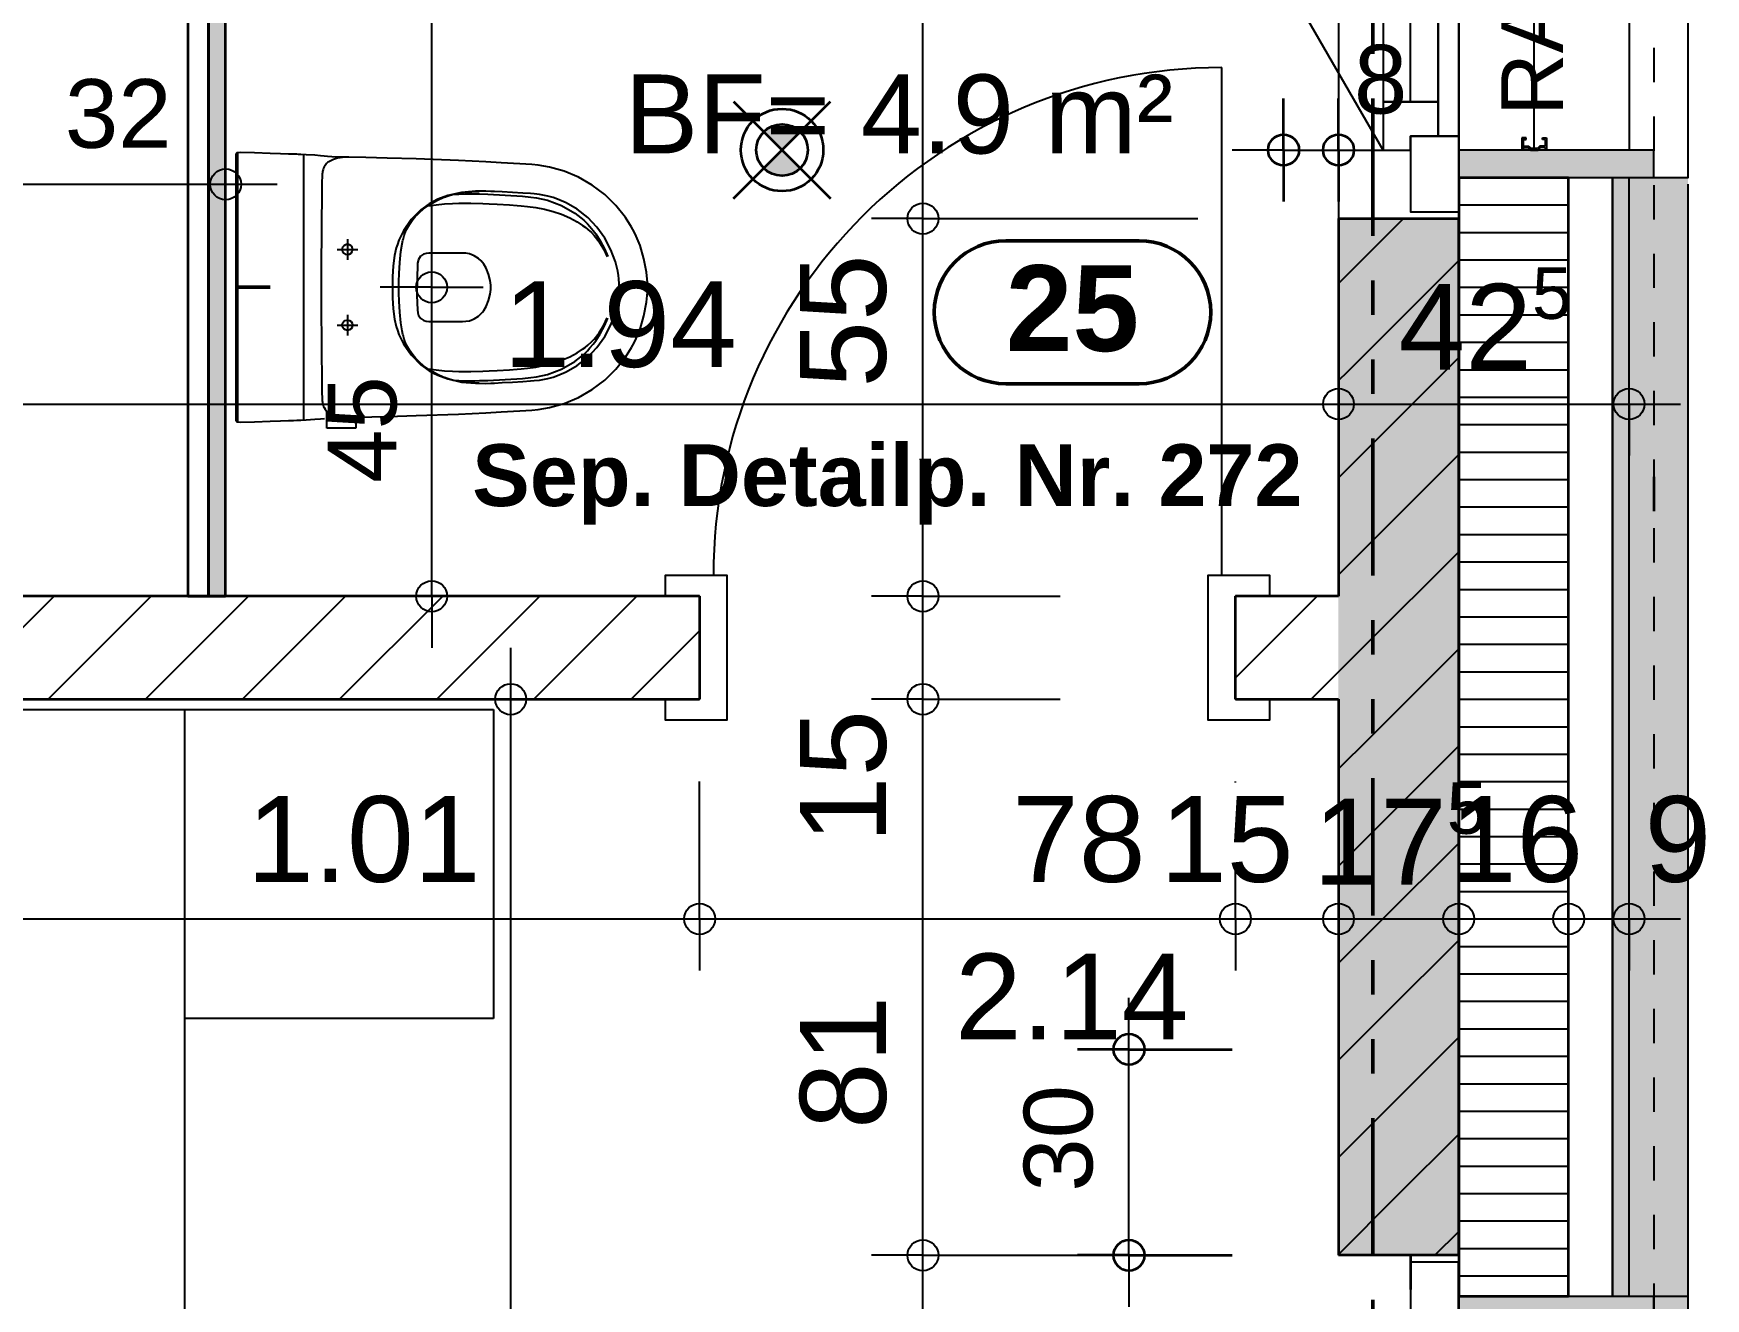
# Model space of a CAD drawing. Header units: centimetres. Extents: x 0.3 to 84.3, y 0.3 to 59.7.
# Drawn here: x 58.57 to 63.439, y 38.888 to 42.574 of the extents above; entities that cross this region are included whole.
import ezdxf

# ---------------------------------------------------------------- set-up
doc = ezdxf.new("R2010")
doc.units = ezdxf.units.CM
for name, pattern in [('AUSGEZOGEN', [0]), ('LINIE_17', [0.05, 0, -0.05]), ('LINIE_23', [0.79, 0.4, -0.13, 0, -0.13, 0, -0.13]), ('PHANTOM', [63.5, 31.75, -6.35, 6.35, -6.35, 6.35, -6.35]), ('PUNKT', [6.35, 0, -6.35]), ('RAND', [44.45, 12.7, -6.35, 12.7, -6.35, 0, -6.35]), ('VERDECKT', [9.525, 6.35, -3.175])]:
    doc.linetypes.add(name, pattern=pattern)
for name, color, linetype, lineweight in [('Allgemein', 7, 'AUSGEZOGEN', 35), ('Aussenwandverkleidung', 7, 'AUSGEZOGEN', 35), ('Bauachsen fein', 7, 'PUNKT', 25), ('Bauachsen grob', 7, 'RAND', 25), ('Daemmung', 7, 'AUSGEZOGEN', 35), ('Fenster', 7, 'AUSGEZOGEN', 35), ('Fensterleibung Beton', 7, 'AUSGEZOGEN', 35), ('Fuellflaeche tragende Wände MW', 7, 'AUSGEZOGEN', 25), ('Holz Fassadenverkleidung', 7, 'AUSGEZOGEN', 35), ('Konstruktion oben', 7, 'VERDECKT', 25), ('Leichtbauwaende', 7, 'AUSGEZOGEN', 35), ('Oeffnungsrichtung Fenster', 7, 'AUSGEZOGEN', 25), ('Raumbezeichnung', 7, 'AUSGEZOGEN', 35), ('Rolladen', 7, 'AUSGEZOGEN', 25), ('Spengler', 7, 'AUSGEZOGEN', 35), ('Text Werkplan Ausfuehrung', 7, 'AUSGEZOGEN', 50), ('Tuerzarge', 7, 'AUSGEZOGEN', 25), ('Unterkonstruktion', 7, 'AUSGEZOGEN', 35), ('Vorhangbrett', 7, 'AUSGEZOGEN', 25), ('Wand Mauerwerk tragend', 7, 'AUSGEZOGEN', 35), ('Werkplan- Ausfuehrungsmasse', 7, 'AUSGEZOGEN', 25)]:
    doc.layers.add(name, color=color, linetype=linetype, lineweight=lineweight)
for name, color, linetype, lineweight, true_color in [('Elektro Apparate', 7, 'AUSGEZOGEN', 35, 0x656565), ('Moebel', 7, 'AUSGEZOGEN', 25, 0xababab), ('Sanitaer Apparate', 7, 'AUSGEZOGEN', 35, 0x656565), ('Sanitaer Vermassung', 7, 'AUSGEZOGEN', 35, 0x656565)]:
    doc.layers.add(name, color=color, linetype=linetype, lineweight=lineweight, true_color=true_color)
doc.styles.add('ARIAL', font='ARIAL.TTF')

msp = doc.modelspace()

# ---------------------------------------------------------------- hatches: boundary and pattern name
at = {"layer": 'Allgemein', "linetype": 'AUSGEZOGEN', "lineweight": 25}
h = msp.add_hatch(color=32, dxfattribs=at)
h.paths.add_polyline_path([(63.168, 27.434), (63.168, 15.666), (63.216, 15.666), (63.216, 27.434)])
h.paths.add_polyline_path([(63.168, 42.154), (63.168, 38.894), (63.216, 38.894), (63.216, 42.154)])
h.paths.add_polyline_path([(63.168, 36.334), (63.168, 29.994), (63.216, 29.994), (63.216, 36.334)])
h.paths.add_polyline_path([(63.168, 47.612), (63.168, 44.714), (63.216, 44.714), (63.216, 47.612)])
for points in [[(63.04, 42.234), (62.72, 42.234), (62.72, 42.154), (63.04, 42.154), (63.12, 42.154), (63.168, 42.154), (63.216, 42.154), (63.288, 42.154), (63.288, 42.234), (63.216, 42.234), (63.168, 42.234), (63.12, 42.234)], [(63.04, 38.894), (62.72, 38.894), (62.72, 38.814), (63.04, 38.814), (63.12, 38.814), (63.168, 38.814), (63.216, 38.814), (63.288, 38.814), (63.288, 38.894), (63.216, 38.894), (63.168, 38.894), (63.12, 38.894)]]:
    msp.add_hatch(color=32, dxfattribs=at).paths.add_polyline_path(points)
at = {"layer": 'Elektro Apparate', "linetype": 'AUSGEZOGEN', "lineweight": 35}
h = msp.add_hatch(color=40, dxfattribs=at)
h.paths.add_polyline_path([(60.803, 42.181), (60.75, 42.234), (60.697, 42.181), (60.7032, 42.1754), (60.7333, 42.1609), (60.7667, 42.1609), (60.7968, 42.1754)])
h.paths.add_polyline_path([(60.697, 42.287), (60.75, 42.234), (60.803, 42.287), (60.7968, 42.2926), (60.7667, 42.3071), (60.7333, 42.3071), (60.7032, 42.2926)])
at = {"layer": 'Fuellflaeche tragende Wände MW', "linetype": 'AUSGEZOGEN', "lineweight": 25}
msp.add_hatch(color=254, dxfattribs=at).paths.add_polyline_path([(62.37, 39.014), (62.72, 39.014), (62.72, 42.034), (62.37, 42.034)])
at = {"layer": 'Leichtbauwaende', "linetype": 'AUSGEZOGEN', "lineweight": 25, "true_color": 0xababab}
h = msp.add_hatch(color=253, dxfattribs=at)
h.paths.add_polyline_path([(59.08, 42.674), (59.08, 40.934), (59.13, 40.934), (59.13, 42.674)])
h.paths.add_polyline_path([(59.08, 44.794), (59.08, 44.744), (59.13, 44.744), (59.13, 44.794)])
at = {"layer": 'Spengler', "linetype": 'AUSGEZOGEN', "lineweight": 25, "true_color": 0xfafafa}
for points in [[(63.216, 38.894), (63.388, 38.894), (63.388, 42.154), (63.216, 42.154)], [(63.388, 38.894), (63.288, 38.894), (63.288, 38.814), (62.72, 38.814), (62.72, 36.414), (63.288, 36.414), (63.288, 36.334), (63.388, 36.334)]]:
    msp.add_hatch(color=7, dxfattribs=at).paths.add_polyline_path(points)

# ---------------------------------------------------------------- linework, layer by layer
at = {"layer": 'Allgemein', "color": 7, "linetype": 'AUSGEZOGEN', "lineweight": 25}
for p, q in [((63.04, 42.234), (62.72, 42.234)), ((62.72, 42.234), (62.72, 42.154)), ((63.12, 42.234), (63.04, 42.234)), ((63.168, 42.234), (63.12, 42.234)), ((63.216, 42.234), (63.168, 42.234)), ((63.288, 42.234), (63.216, 42.234)), ((63.288, 42.154), (63.288, 42.234)), ((62.72, 42.154), (63.04, 42.154)), ((63.04, 42.154), (63.12, 42.154)), ((63.12, 42.154), (63.168, 42.154)), ((63.168, 42.154), (63.168, 38.894)), ((63.216, 42.154), (63.288, 42.154)), ((63.216, 38.894), (63.216, 42.154)), ((63.04, 38.894), (62.72, 38.894)), ((62.72, 38.894), (62.72, 38.814)), ((63.12, 38.894), (63.04, 38.894)), ((63.168, 38.894), (63.12, 38.894)), ((63.288, 38.894), (63.216, 38.894)), ((63.288, 38.814), (63.288, 38.894))]:
    msp.add_line(p, q, dxfattribs=at)
at = {"layer": 'Aussenwandverkleidung', "color": 7, "linetype": 'VERDECKT', "lineweight": 25}
msp.add_line((63.216, 44.634), (63.216, 42.234), dxfattribs=at)
at = {"layer": 'Bauachsen fein', "color": 240, "linetype": 'PUNKT', "lineweight": 50}
msp.add_line((59.16, 41.834), (59.93, 41.834), dxfattribs=at)
at = {"layer": 'Bauachsen grob', "color": 32, "linetype": 'LINIE_23', "lineweight": 50, "true_color": 0xc36e14}
msp.add_line((62.47, 1.394), (62.47, 57.974), dxfattribs=at)
at = {"layer": 'Daemmung', "color": 7, "linetype": 'AUSGEZOGEN', "lineweight": 35}
for p, q in [((62.72, 42.154), (63.04, 42.154)), ((62.72, 42.154), (62.72, 42.034)), ((63.04, 38.894), (63.04, 42.154)), ((62.72, 42.034), (62.72, 39.014)), ((62.72, 39.014), (62.72, 38.894)), ((63.04, 38.894), (62.72, 38.894))]:
    msp.add_line(p, q, dxfattribs=at)
at = {"layer": 'Daemmung', "color": 7, "linetype": 'AUSGEZOGEN', "lineweight": 25}
for p, q in [((62.72, 42.154), (63.04, 42.154)), ((62.72, 42.154), (63.04, 42.154)), ((62.72, 42.074), (63.04, 42.074)), ((62.72, 41.994), (63.04, 41.994)), ((62.72, 41.914), (63.04, 41.914)), ((62.72, 41.834), (63.04, 41.834)), ((62.72, 41.834), (63.04, 41.834)), ((62.72, 41.754), (63.04, 41.754)), ((62.72, 41.674), (63.04, 41.674)), ((62.72, 41.594), (63.04, 41.594)), ((62.72, 41.514), (63.04, 41.514)), ((62.72, 41.514), (63.04, 41.514)), ((62.72, 41.434), (63.04, 41.434)), ((62.72, 41.354), (63.04, 41.354)), ((62.72, 41.274), (63.04, 41.274)), ((62.72, 41.194), (63.04, 41.194)), ((62.72, 41.194), (63.04, 41.194)), ((62.72, 41.114), (63.04, 41.114)), ((62.72, 41.034), (63.04, 41.034)), ((62.72, 40.954), (63.04, 40.954)), ((62.72, 40.874), (63.04, 40.874)), ((62.72, 40.874), (63.04, 40.874)), ((62.72, 40.794), (63.04, 40.794)), ((62.72, 40.714), (63.04, 40.714)), ((62.72, 40.634), (63.04, 40.634)), ((62.72, 40.554), (63.04, 40.554)), ((62.72, 40.554), (63.04, 40.554)), ((62.72, 40.474), (63.04, 40.474)), ((62.72, 40.394), (63.04, 40.394)), ((62.72, 40.314), (63.04, 40.314)), ((62.72, 40.234), (63.04, 40.234)), ((62.72, 40.234), (63.04, 40.234)), ((62.72, 40.154), (63.04, 40.154)), ((62.72, 40.074), (63.04, 40.074)), ((62.72, 39.994), (63.04, 39.994)), ((62.72, 39.914), (63.04, 39.914)), ((62.72, 39.914), (63.04, 39.914)), ((62.72, 39.834), (63.04, 39.834)), ((62.72, 39.754), (63.04, 39.754)), ((62.72, 39.674), (63.04, 39.674)), ((62.72, 39.594), (63.04, 39.594)), ((62.72, 39.594), (63.04, 39.594)), ((62.72, 39.514), (63.04, 39.514)), ((62.72, 39.434), (63.04, 39.434)), ((62.72, 39.354), (63.04, 39.354)), ((62.72, 39.274), (63.04, 39.274)), ((62.72, 39.274), (63.04, 39.274)), ((62.72, 39.194), (63.04, 39.194)), ((62.72, 39.114), (63.04, 39.114)), ((62.72, 39.034), (63.04, 39.034)), ((62.72, 38.954), (63.04, 38.954)), ((62.72, 38.954), (63.04, 38.954))]:
    msp.add_line(p, q, dxfattribs=at)
at = {"layer": 'Elektro Apparate', "color": 40, "linetype": 'AUSGEZOGEN', "lineweight": 35}
for p, q in [((60.6086, 42.3754), (60.8914, 42.0926)), ((60.6086, 42.0926), (60.8914, 42.3754))]:
    msp.add_line(p, q, dxfattribs=at)
for radius in [0.12, 0.075]:
    msp.add_circle((60.75, 42.234), radius, dxfattribs=at)
at = {"layer": 'Fenster', "color": 7, "linetype": 'AUSGEZOGEN', "lineweight": 25}
msp.add_line((62.58, 42.374), (62.58, 43.293), dxfattribs=at)
for points in [[(62.72, 42.154), (63.388, 42.154), (63.388, 44.714), (62.72, 44.714), (62.72, 42.154)], [(62.66, 44.594), (62.66, 43.435), (62.58, 43.435), (62.58, 43.433), (62.66, 43.433), (62.66, 42.274), (62.72, 42.274), (62.72, 44.594), (62.66, 44.594)], [(62.66, 42.374), (62.66, 43.293), (62.5, 43.293), (62.5, 42.374), (62.66, 42.374)], [(62.58, 42.234), (62.58, 42.274), (62.66, 42.274), (62.66, 42.374), (62.5, 42.374), (62.5, 42.234), (62.58, 42.234)], [(62.72, 42.054), (62.72, 42.274), (62.58, 42.274), (62.58, 42.054), (62.72, 42.054)], [(62.72, 38.774), (62.72, 38.994), (62.58, 38.994), (62.58, 38.774), (62.72, 38.774)], [(62.72, 36.334), (63.388, 36.334), (63.388, 38.894), (62.72, 38.894), (62.72, 36.334)]]:
    msp.add_lwpolyline(points, dxfattribs=at)
at = {"layer": 'Fensterleibung Beton', "color": 7, "linetype": 'AUSGEZOGEN', "lineweight": 25}
msp.add_line((62.37, 44.834), (62.37, 42.034), dxfattribs=at)
at = {"layer": 'Holz Fassadenverkleidung', "color": 7, "linetype": 'LINIE_17', "lineweight": 25}
msp.add_line((63.288, 47.732), (63.288, 10.796), dxfattribs=at)
at = {"layer": 'Konstruktion oben', "color": 7, "linetype": 'PUNKT', "lineweight": 35}
msp.add_line((63.288, 47.732), (63.288, 10.796), dxfattribs=at)
at = {"layer": 'Leichtbauwaende', "color": 7, "linetype": 'AUSGEZOGEN', "lineweight": 35}
for p, q in [((59.13, 40.934), (59.13, 42.674)), ((59.02, 42.614), (59.02, 40.934)), ((59.08, 42.614), (59.08, 40.934)), ((59.08, 40.934), (59.08, 42.614)), ((59.02, 40.934), (59.08, 40.934)), ((59.08, 40.934), (59.13, 40.934))]:
    msp.add_line(p, q, dxfattribs=at)
at = {"layer": 'Moebel', "color": 253, "linetype": 'AUSGEZOGEN', "lineweight": 25, "true_color": 0xababab}
for p, q in [((55.81, 40.604), (59.01, 40.604)), ((59.01, 40.604), (59.91, 40.604)), ((59.01, 40.604), (59.01, 36.604)), ((59.91, 40.604), (59.91, 39.704)), ((59.91, 39.704), (59.01, 39.704))]:
    msp.add_line(p, q, dxfattribs=at)
at = {"layer": 'Oeffnungsrichtung Fenster', "color": 7, "linetype": 'AUSGEZOGEN', "lineweight": 25}
msp.add_line((62.5, 42.234), (61.9, 43.2732), dxfattribs=at)
at = {"layer": 'Rolladen', "color": 7, "linetype": 'PHANTOM', "lineweight": 25}
msp.add_line((62.94, 42.234), (62.94, 44.634), dxfattribs=at)
at = {"layer": 'Rolladen', "color": 7, "linetype": 'AUSGEZOGEN', "lineweight": 25}
for p, q in [((62.904, 42.269), (62.904, 42.235)), ((62.916, 42.269), (62.904, 42.269)), ((62.908, 42.265), (62.916, 42.265)), ((62.908, 42.265), (62.908, 42.245)), ((62.916, 42.265), (62.916, 42.269)), ((62.964, 42.269), (62.976, 42.269)), ((62.964, 42.265), (62.964, 42.269)), ((62.972, 42.265), (62.964, 42.265)), ((62.972, 42.265), (62.972, 42.245)), ((62.976, 42.269), (62.976, 42.235)), ((62.904, 42.235), (62.908, 42.235)), ((62.908, 42.245), (62.9237, 42.245)), ((62.908, 42.241), (62.922, 42.241)), ((62.908, 42.241), (62.908, 42.235)), ((62.922, 42.241), (62.929, 42.234)), ((62.9237, 42.245), (62.9307, 42.238)), ((62.929, 42.234), (62.951, 42.234)), ((62.9493, 42.238), (62.9307, 42.238)), ((62.934, 42.234), (62.935, 42.234)), ((62.935, 42.234), (62.945, 42.234)), ((62.9563, 42.245), (62.9493, 42.238)), ((62.958, 42.241), (62.951, 42.234)), ((62.972, 42.245), (62.9563, 42.245)), ((62.972, 42.241), (62.958, 42.241)), ((62.972, 42.241), (62.972, 42.235)), ((62.972, 42.235), (62.976, 42.235))]:
    msp.add_line(p, q, dxfattribs=at)
at = {"layer": 'Sanitaer Apparate', "color": 7, "linetype": 'AUSGEZOGEN', "lineweight": 25}
for p, q in [((59.1624, 42.2255), (59.16, 42.2231)), ((59.16, 42.2231), (59.16, 41.4449)), ((59.1722, 42.2267), (59.1624, 42.2255)), ((59.1641, 42.2257), (59.1641, 41.4423)), ((59.214, 42.2255), (59.1722, 42.2267)), ((59.2598, 42.224), (59.214, 42.2255)), ((59.2898, 42.223), (59.2598, 42.224)), ((59.3133, 42.2222), (59.2898, 42.223)), ((59.3271, 42.2217), (59.3133, 42.2222)), ((59.3372, 42.2214), (59.3271, 42.2217)), ((59.3422, 42.2212), (59.3372, 42.2214)), ((59.3455, 42.2211), (59.3422, 42.2212)), ((59.3465, 42.2211), (59.3455, 42.2211)), ((59.3493, 42.221), (59.3465, 42.2211)), ((59.3645, 42.2203), (59.3493, 42.221)), ((59.3579, 41.4474), (59.3579, 42.2186)), ((59.3897, 42.2186), (59.3645, 42.2203)), ((59.4064, 42.2171), (59.3897, 42.2186)), ((59.4168, 42.2161), (59.4064, 42.2171)), ((59.4267, 42.2153), (59.4168, 42.2161)), ((59.4396, 42.2144), (59.4267, 42.2153)), ((59.4585, 42.2136), (59.4396, 42.2144)), ((59.4494, 42.2081), (59.444, 42.2062)), ((59.4553, 42.2098), (59.4494, 42.2081)), ((59.4638, 42.2116), (59.4553, 42.2098)), ((59.4704, 42.2132), (59.4585, 42.2136)), ((59.4696, 42.2124), (59.4638, 42.2116)), ((59.4742, 42.2128), (59.4696, 42.2124)), ((59.4755, 42.2131), (59.4704, 42.2132)), ((59.4827, 42.2131), (59.4742, 42.2128)), ((59.4886, 42.2128), (59.4755, 42.2131)), ((59.5386, 42.2117), (59.4886, 42.2128)), ((59.6004, 42.2102), (59.5386, 42.2117)), ((59.6845, 42.2079), (59.6004, 42.2102)), ((59.8081, 42.2033), (59.6845, 42.2079)), ((59.4109, 42.1606), (59.4108, 42.1586)), ((59.4111, 42.1627), (59.4109, 42.1606)), ((59.4114, 42.1656), (59.4111, 42.1627)), ((59.4117, 42.1678), (59.4114, 42.1656)), ((59.4124, 42.1715), (59.4117, 42.1678)), ((59.4137, 42.177), (59.4124, 42.1715)), ((59.415, 42.1808), (59.4137, 42.177)), ((59.4166, 42.1845), (59.415, 42.1808)), ((59.4193, 42.1892), (59.4166, 42.1845)), ((59.4215, 42.1922), (59.4193, 42.1892)), ((59.4239, 42.1948), (59.4215, 42.1922)), ((59.4277, 42.1981), (59.4239, 42.1948)), ((59.4303, 42.1998), (59.4277, 42.1981)), ((59.431, 42.2002), (59.4303, 42.1998)), ((59.432, 42.2007), (59.431, 42.2002)), ((59.4364, 42.2029), (59.432, 42.2007)), ((59.444, 42.2062), (59.4364, 42.2029)), ((59.8877, 42.1995), (59.8081, 42.2033)), ((59.9325, 42.1971), (59.8877, 42.1995)), ((59.9866, 42.194), (59.9325, 42.1971)), ((60.021, 42.1917), (59.9866, 42.194)), ((60.0401, 42.1899), (60.021, 42.1917)), ((60.0728, 42.1844), (60.0401, 42.1899)), ((60.1154, 42.1724), (60.0728, 42.1844)), ((60.1577, 42.1547), (60.1154, 42.1724)), ((59.4103, 42.1301), (59.4098, 42.0923)), ((59.4104, 42.1364), (59.4103, 42.1301)), ((59.4105, 42.145), (59.4104, 42.1379)), ((59.4104, 42.1379), (59.4104, 42.1364)), ((59.4106, 42.1525), (59.4105, 42.145)), ((59.4108, 42.1586), (59.4106, 42.1557)), ((59.4106, 42.1557), (59.4106, 42.1525)), ((59.8068, 42.108), (59.8254, 42.1108)), ((59.8571, 42.1137), (59.8163, 42.1099)), ((59.8254, 42.1108), (59.8682, 42.1132)), ((59.8878, 42.1139), (59.8571, 42.1137)), ((59.9018, 42.1134), (59.8878, 42.1139)), ((59.9128, 42.1129), (59.9018, 42.1134)), ((59.935, 42.1118), (59.9128, 42.1129)), ((59.965, 42.1103), (59.935, 42.1118)), ((60.1972, 42.132), (60.1577, 42.1547)), ((60.2336, 42.1044), (60.1972, 42.132)), ((59.4098, 42.0923), (59.4092, 42.0293)), ((59.693, 42.0509), (59.7064, 42.0625)), ((59.7225, 42.0769), (59.6985, 42.0595)), ((59.7064, 42.0625), (59.726, 42.0763)), ((59.7188, 42.0717), (59.7669, 42.0771)), ((59.7347, 42.084), (59.7225, 42.0769)), ((59.726, 42.0763), (59.7469, 42.088)), ((59.7479, 42.0904), (59.7347, 42.084)), ((59.7469, 42.088), (59.7631, 42.0953)), ((59.7765, 42.1011), (59.7479, 42.0904)), ((59.7631, 42.0953), (59.7699, 42.0979)), ((59.7669, 42.0771), (59.7902, 42.0785)), ((59.7699, 42.0979), (59.7709, 42.0982)), ((59.7709, 42.0982), (59.7722, 42.0987)), ((59.7722, 42.0987), (59.7804, 42.1014)), ((59.8163, 42.1099), (59.7765, 42.1011)), ((59.7804, 42.1014), (59.7942, 42.1052)), ((59.7902, 42.0785), (59.8086, 42.079)), ((59.7912, 42.1044), (59.8271, 42.1063)), ((59.7942, 42.1052), (59.8027, 42.1072)), ((59.8027, 42.1072), (59.8042, 42.1074)), ((59.8042, 42.1074), (59.8068, 42.108)), ((59.8086, 42.079), (59.8436, 42.0792)), ((59.8271, 42.1063), (59.8551, 42.1062)), ((59.8436, 42.0792), (59.8786, 42.0784)), ((59.8551, 42.1062), (59.8694, 42.1059)), ((59.8694, 42.1059), (59.8931, 42.1051)), ((59.8786, 42.0784), (59.8975, 42.0776)), ((59.8931, 42.1051), (59.9437, 42.1027)), ((59.8975, 42.0776), (59.921, 42.0765)), ((59.921, 42.0765), (59.9565, 42.0743)), ((59.9437, 42.1027), (59.9941, 42.0992)), ((59.9565, 42.0743), (59.9789, 42.0726)), ((59.995, 42.1085), (59.965, 42.1103)), ((59.9789, 42.0726), (59.99, 42.0717)), ((59.99, 42.0717), (60.0084, 42.0698)), ((59.9941, 42.0992), (60.0181, 42.097)), ((60.0172, 42.1069), (59.995, 42.1085)), ((60.0084, 42.0698), (60.0332, 42.0663)), ((60.0287, 42.1059), (60.0172, 42.1069)), ((60.0181, 42.097), (60.0348, 42.0948)), ((60.0442, 42.1041), (60.0287, 42.1059)), ((60.0332, 42.0663), (60.0587, 42.0613)), ((60.0348, 42.0948), (60.067, 42.0876)), ((60.0677, 42.0997), (60.0442, 42.1041)), ((60.067, 42.0876), (60.1083, 42.072)), ((60.0831, 42.0956), (60.0677, 42.0997)), ((60.0963, 42.0912), (60.0831, 42.0956)), ((60.1218, 42.0802), (60.0963, 42.0912)), ((60.1083, 42.072), (60.1467, 42.05)), ((60.1539, 42.0614), (60.1218, 42.0802)), ((60.2663, 42.0723), (60.2336, 42.1044)), ((60.2939, 42.0376), (60.2663, 42.0723)), ((59.4092, 42.0293), (59.4088, 41.9883)), ((59.6704, 42.0312), (59.6477, 41.9985)), ((59.6567, 42.0022), (59.6649, 42.0171)), ((59.6649, 42.0171), (59.6747, 42.0311)), ((59.6985, 42.0595), (59.6704, 42.0312)), ((59.6747, 42.0311), (59.6829, 42.0408)), ((59.6829, 42.0408), (59.6872, 42.0453)), ((59.6872, 42.0453), (59.693, 42.0509)), ((60.0587, 42.0613), (60.0838, 42.0549)), ((60.0838, 42.0549), (60.1083, 42.0467)), ((60.1083, 42.0467), (60.132, 42.0364)), ((60.132, 42.0364), (60.1539, 42.0246)), ((60.1467, 42.05), (60.1724, 42.0294)), ((60.1843, 42.0373), (60.1539, 42.0614)), ((60.1539, 42.0246), (60.1694, 42.0144)), ((60.1694, 42.0144), (60.1768, 42.0089)), ((60.1724, 42.0294), (60.1834, 42.0188)), ((60.1834, 42.0188), (60.1908, 42.0108)), ((60.2111, 42.0092), (60.1843, 42.0373)), ((60.3116, 42.0095), (60.2939, 42.0376)), ((59.4088, 41.9883), (59.4087, 41.9631)), ((59.4845, 41.9744), (59.4845, 41.9144)), ((59.6347, 41.9718), (59.63, 41.9591)), ((59.6477, 41.9985), (59.6347, 41.9718)), ((59.6442, 41.961), (59.6463, 41.971)), ((59.6463, 41.971), (59.6474, 41.9756)), ((59.6474, 41.9756), (59.6489, 41.981)), ((59.6489, 41.981), (59.65, 41.985)), ((59.65, 41.985), (59.6519, 41.9905)), ((59.6519, 41.9905), (59.6567, 42.0022)), ((60.1768, 42.0089), (60.1844, 42.0028)), ((60.1844, 42.0028), (60.1948, 41.9932)), ((60.1908, 42.0108), (60.2004, 41.9993)), ((60.1948, 41.9932), (60.2028, 41.9849)), ((60.2004, 41.9993), (60.2078, 41.9896)), ((60.2028, 41.9849), (60.2171, 41.9666)), ((60.2078, 41.9896), (60.2208, 41.9696)), ((60.2337, 41.9776), (60.2111, 42.0092)), ((60.2171, 41.9666), (60.2306, 41.9442)), ((60.2208, 41.9696), (60.2333, 41.9458)), ((60.2519, 41.9432), (60.2337, 41.9776)), ((60.3191, 41.9959), (60.3116, 42.0095)), ((60.3253, 41.983), (60.3191, 41.9959)), ((60.3366, 41.9555), (60.3253, 41.983)), ((59.4085, 41.9316), (59.4084, 41.9104)), ((59.4087, 41.9631), (59.4085, 41.9316)), ((59.4545, 41.9444), (59.5145, 41.9444)), ((59.4707, 41.9505), (59.4696, 41.9462)), ((59.4696, 41.9462), (59.4696, 41.9426)), ((59.4696, 41.9426), (59.4707, 41.9383)), ((59.4739, 41.955), (59.4707, 41.9505)), ((59.4707, 41.9383), (59.4739, 41.9338)), ((59.4788, 41.9582), (59.4739, 41.955)), ((59.4739, 41.9338), (59.4784, 41.9307)), ((59.4784, 41.9307), (59.4827, 41.9295)), ((59.4845, 41.9594), (59.4788, 41.9582)), ((59.4827, 41.9295), (59.4862, 41.9295)), ((59.4902, 41.9582), (59.4845, 41.9594)), ((59.4862, 41.9295), (59.4905, 41.9307)), ((59.495, 41.955), (59.4902, 41.9582)), ((59.4905, 41.9307), (59.495, 41.9338)), ((59.4982, 41.9505), (59.495, 41.955)), ((59.495, 41.9338), (59.4982, 41.9383)), ((59.4994, 41.9462), (59.4982, 41.9505)), ((59.4982, 41.9383), (59.4994, 41.9426)), ((59.4994, 41.9426), (59.4994, 41.9462)), ((59.6219, 41.9268), (59.618, 41.897)), ((59.6268, 41.9486), (59.6219, 41.9268)), ((59.63, 41.9591), (59.6268, 41.9486)), ((59.6367, 41.9064), (59.6402, 41.9379)), ((59.6402, 41.9379), (59.6442, 41.961)), ((59.6977, 41.9244), (59.6914, 41.9153)), ((59.7063, 41.9304), (59.6977, 41.9244)), ((59.7139, 41.9327), (59.7063, 41.9304)), ((59.7216, 41.9332), (59.7139, 41.9327)), ((59.7486, 41.9338), (59.7216, 41.9332)), ((59.7927, 41.9339), (59.7486, 41.9338)), ((59.8199, 41.9334), (59.7927, 41.9339)), ((59.8289, 41.933), (59.8199, 41.9334)), ((59.8398, 41.9312), (59.8289, 41.933)), ((59.8536, 41.9261), (59.8398, 41.9312)), ((59.8661, 41.9182), (59.8536, 41.9261)), ((59.8742, 41.9107), (59.8661, 41.9182)), ((60.2306, 41.9442), (60.2403, 41.9226)), ((60.2333, 41.9458), (60.2428, 41.9235)), ((60.2649, 41.9082), (60.2519, 41.9432)), ((60.348, 41.9171), (60.3366, 41.9555)), ((60.3553, 41.8777), (60.348, 41.9171)), ((59.4084, 41.9104), (59.4084, 41.8932)), ((59.4084, 41.8932), (59.4084, 41.8699)), ((59.4084, 41.8699), (59.4084, 41.8534)), ((59.618, 41.897), (59.6162, 41.8649)), ((59.6342, 41.8512), (59.6348, 41.8747)), ((59.6348, 41.8747), (59.6367, 41.9064)), ((59.6886, 41.9047), (59.687, 41.8103)), ((59.6914, 41.9153), (59.6886, 41.9047)), ((59.8772, 41.9072), (59.8742, 41.9107)), ((59.8776, 41.9067), (59.8772, 41.9072)), ((59.8781, 41.906), (59.8776, 41.9067)), ((59.8815, 41.9014), (59.8781, 41.906)), ((59.8886, 41.8896), (59.8815, 41.9014)), ((59.8957, 41.8724), (59.8886, 41.8896)), ((59.9002, 41.8542), (59.8957, 41.8724)), ((60.2714, 41.8813), (60.2649, 41.9082)), ((60.2735, 41.8686), (60.2714, 41.8813)), ((60.2746, 41.8584), (60.2735, 41.8686)), ((60.358, 41.8481), (60.3553, 41.8777)), ((59.4084, 41.8534), (59.4084, 41.8339)), ((59.4084, 41.8341), (59.4084, 41.8146)), ((59.6162, 41.8649), (59.6158, 41.834)), ((59.6158, 41.834), (59.6162, 41.8031)), ((59.6341, 41.8405), (59.6342, 41.8512)), ((59.6341, 41.834), (59.6341, 41.8405)), ((59.6341, 41.8275), (59.6341, 41.834)), ((59.6342, 41.8168), (59.6341, 41.8275)), ((59.9017, 41.8405), (59.9002, 41.8542)), ((59.9002, 41.8137), (59.9017, 41.8275)), ((59.9019, 41.834), (59.9017, 41.8405)), ((59.9017, 41.8275), (59.9019, 41.834)), ((60.2755, 41.8441), (60.2746, 41.8584)), ((60.2746, 41.8096), (60.2755, 41.8239)), ((60.2757, 41.834), (60.2755, 41.8441)), ((60.2755, 41.8239), (60.2757, 41.834)), ((60.3553, 41.7903), (60.358, 41.8199)), ((60.3584, 41.834), (60.358, 41.8481)), ((60.358, 41.8199), (60.3584, 41.834)), ((59.4084, 41.8146), (59.4084, 41.7981)), ((59.4084, 41.7981), (59.4084, 41.7748)), ((59.4084, 41.7748), (59.4084, 41.7576)), ((59.6162, 41.8031), (59.618, 41.771)), ((59.618, 41.771), (59.6219, 41.7412)), ((59.6348, 41.7933), (59.6342, 41.8168)), ((59.6367, 41.7616), (59.6348, 41.7933)), ((59.687, 41.8103), (59.6885, 41.7686)), ((59.8815, 41.7665), (59.8886, 41.7783)), ((59.8886, 41.7783), (59.8957, 41.7956)), ((59.8957, 41.7956), (59.9002, 41.8137)), ((60.2649, 41.7598), (60.2714, 41.7867)), ((60.2714, 41.7867), (60.2735, 41.7994)), ((60.2735, 41.7994), (60.2746, 41.8096)), ((60.348, 41.7509), (60.3553, 41.7903)), ((59.4084, 41.7576), (59.4085, 41.7364)), ((59.4085, 41.7364), (59.4087, 41.7049)), ((59.4545, 41.7236), (59.5145, 41.7236)), ((59.4696, 41.7254), (59.4707, 41.7297)), ((59.4696, 41.7218), (59.4696, 41.7254)), ((59.4707, 41.7175), (59.4696, 41.7218)), ((59.4707, 41.7297), (59.4739, 41.7342)), ((59.4739, 41.7342), (59.4784, 41.7373)), ((59.4784, 41.7373), (59.4827, 41.7385)), ((59.4827, 41.7385), (59.4862, 41.7385)), ((59.4845, 41.7536), (59.4845, 41.6936)), ((59.4862, 41.7385), (59.4905, 41.7373)), ((59.4905, 41.7373), (59.495, 41.7342)), ((59.495, 41.7342), (59.4982, 41.7297)), ((59.4982, 41.7297), (59.4994, 41.7254)), ((59.4994, 41.7218), (59.4982, 41.7175)), ((59.4994, 41.7254), (59.4994, 41.7218)), ((59.6219, 41.7412), (59.6268, 41.7194)), ((59.6402, 41.7301), (59.6367, 41.7616)), ((59.6442, 41.707), (59.6402, 41.7301)), ((59.6885, 41.7686), (59.6893, 41.7594)), ((59.6893, 41.7594), (59.6918, 41.7519)), ((59.6918, 41.7519), (59.698, 41.7435)), ((59.698, 41.7435), (59.7066, 41.7376)), ((59.7066, 41.7376), (59.7141, 41.7353)), ((59.7141, 41.7353), (59.7219, 41.7348)), ((59.7219, 41.7348), (59.7488, 41.7342)), ((59.7488, 41.7342), (59.7928, 41.7342)), ((59.7928, 41.7342), (59.8199, 41.7346)), ((59.8199, 41.7346), (59.8289, 41.735)), ((59.8289, 41.735), (59.8398, 41.7368)), ((59.8398, 41.7368), (59.8536, 41.7419)), ((59.8536, 41.7419), (59.8661, 41.7498)), ((59.8661, 41.7498), (59.8742, 41.7573)), ((59.8742, 41.7573), (59.8777, 41.7614)), ((59.8777, 41.7614), (59.8815, 41.7665)), ((60.2171, 41.7014), (60.2306, 41.7238)), ((60.2208, 41.6984), (60.2333, 41.7222)), ((60.2306, 41.7238), (60.2403, 41.7454)), ((60.2333, 41.7222), (60.2428, 41.7445)), ((60.2337, 41.6904), (60.2519, 41.7248)), ((60.2519, 41.7248), (60.2649, 41.7598)), ((60.3366, 41.7125), (60.348, 41.7509)), ((59.4087, 41.7049), (59.4088, 41.6797)), ((59.4088, 41.6797), (59.4092, 41.6387)), ((59.4739, 41.713), (59.4707, 41.7175)), ((59.4788, 41.7098), (59.4739, 41.713)), ((59.4845, 41.7086), (59.4788, 41.7098)), ((59.4902, 41.7098), (59.4845, 41.7086)), ((59.495, 41.713), (59.4902, 41.7098)), ((59.4982, 41.7175), (59.495, 41.713)), ((59.6268, 41.7194), (59.63, 41.7089)), ((59.63, 41.7089), (59.6347, 41.6962)), ((59.6347, 41.6962), (59.6477, 41.6695)), ((59.6463, 41.697), (59.6442, 41.707)), ((59.6474, 41.6924), (59.6463, 41.697)), ((59.6489, 41.687), (59.6474, 41.6924)), ((59.65, 41.683), (59.6489, 41.687)), ((59.6519, 41.6775), (59.65, 41.683)), ((59.6567, 41.6658), (59.6519, 41.6775)), ((60.1844, 41.6652), (60.1948, 41.6748)), ((60.1948, 41.6748), (60.2028, 41.6831)), ((60.2004, 41.6687), (60.2078, 41.6784)), ((60.2028, 41.6831), (60.2171, 41.7014)), ((60.2078, 41.6784), (60.2208, 41.6984)), ((60.2111, 41.6588), (60.2337, 41.6904)), ((60.3191, 41.6721), (60.3253, 41.685)), ((60.3253, 41.685), (60.3366, 41.7125)), ((59.4092, 41.6387), (59.4098, 41.5757)), ((59.6477, 41.6695), (59.6704, 41.6368)), ((59.6649, 41.6509), (59.6567, 41.6658)), ((59.6747, 41.6369), (59.6649, 41.6509)), ((59.6704, 41.6368), (59.6985, 41.6085)), ((59.6829, 41.6272), (59.6747, 41.6369)), ((59.6872, 41.6227), (59.6829, 41.6272)), ((60.1083, 41.6213), (60.132, 41.6316)), ((60.132, 41.6316), (60.1539, 41.6434)), ((60.1467, 41.618), (60.1724, 41.6386)), ((60.1539, 41.6434), (60.1694, 41.6536)), ((60.1539, 41.6066), (60.1843, 41.6307)), ((60.1694, 41.6536), (60.1768, 41.6591)), ((60.1724, 41.6386), (60.1834, 41.6492)), ((60.1768, 41.6591), (60.1844, 41.6652)), ((60.1834, 41.6492), (60.1908, 41.6572)), ((60.1843, 41.6307), (60.2111, 41.6588)), ((60.1908, 41.6572), (60.2004, 41.6687)), ((60.2663, 41.5957), (60.2939, 41.6304)), ((60.2939, 41.6304), (60.3116, 41.6585)), ((60.3116, 41.6585), (60.3191, 41.6721)), ((59.4098, 41.5757), (59.4103, 41.5379)), ((59.693, 41.6171), (59.6872, 41.6227)), ((59.7064, 41.6055), (59.693, 41.6171)), ((59.6985, 41.6085), (59.7225, 41.5911)), ((59.726, 41.5917), (59.7064, 41.6055)), ((59.7188, 41.5963), (59.7669, 41.5909)), ((59.7225, 41.5911), (59.7347, 41.584)), ((59.7469, 41.58), (59.726, 41.5917)), ((59.7347, 41.584), (59.7479, 41.5776)), ((59.7631, 41.5727), (59.7469, 41.58)), ((59.7479, 41.5776), (59.7765, 41.5669)), ((59.7669, 41.5909), (59.7902, 41.5895)), ((59.7902, 41.5895), (59.8086, 41.589)), ((59.8086, 41.589), (59.8436, 41.5888)), ((59.8436, 41.5888), (59.8786, 41.5896)), ((59.8786, 41.5896), (59.8975, 41.5904)), ((59.8975, 41.5904), (59.921, 41.5915)), ((59.921, 41.5915), (59.9565, 41.5937)), ((59.9565, 41.5937), (59.9789, 41.5954)), ((59.9789, 41.5954), (59.99, 41.5963)), ((59.99, 41.5963), (60.0084, 41.5982)), ((60.0084, 41.5982), (60.0332, 41.6017)), ((60.0332, 41.6017), (60.0587, 41.6067)), ((60.0348, 41.5732), (60.067, 41.5804)), ((60.0587, 41.6067), (60.0838, 41.6131)), ((60.067, 41.5804), (60.1083, 41.596)), ((60.0831, 41.5724), (60.0963, 41.5768)), ((60.0838, 41.6131), (60.1083, 41.6213)), ((60.0963, 41.5768), (60.1218, 41.5878)), ((60.1083, 41.596), (60.1467, 41.618)), ((60.1218, 41.5878), (60.1539, 41.6066)), ((60.2336, 41.5636), (60.2663, 41.5957)), ((59.4103, 41.5379), (59.4104, 41.5316)), ((59.4104, 41.5316), (59.4104, 41.5301)), ((59.4104, 41.5301), (59.4105, 41.523)), ((59.7699, 41.5701), (59.7631, 41.5727)), ((59.7709, 41.5698), (59.7699, 41.5701)), ((59.7722, 41.5693), (59.7709, 41.5698)), ((59.7804, 41.5666), (59.7722, 41.5693)), ((59.7765, 41.5669), (59.8163, 41.5581)), ((59.7942, 41.5628), (59.7804, 41.5666)), ((59.7912, 41.5636), (59.8271, 41.5617)), ((59.8027, 41.5609), (59.7942, 41.5628)), ((59.8042, 41.5606), (59.8027, 41.5609)), ((59.8068, 41.56), (59.8042, 41.5606)), ((59.8254, 41.5572), (59.8068, 41.56)), ((59.8163, 41.5581), (59.8571, 41.5543)), ((59.8682, 41.5548), (59.8254, 41.5572)), ((59.8271, 41.5617), (59.8551, 41.5618)), ((59.8551, 41.5618), (59.8694, 41.5621)), ((59.8571, 41.5543), (59.8878, 41.5541)), ((59.8694, 41.5621), (59.8931, 41.5629)), ((59.8878, 41.5541), (59.9018, 41.5546)), ((59.8931, 41.5629), (59.9437, 41.5653)), ((59.9018, 41.5546), (59.9128, 41.5551)), ((59.9128, 41.5551), (59.935, 41.5562)), ((59.935, 41.5562), (59.965, 41.5577)), ((59.9437, 41.5653), (59.9941, 41.5688)), ((59.965, 41.5577), (59.995, 41.5595)), ((59.9941, 41.5688), (60.0181, 41.571)), ((59.995, 41.5595), (60.0172, 41.5611)), ((60.0172, 41.5611), (60.0287, 41.5621)), ((60.0181, 41.571), (60.0348, 41.5732)), ((60.0287, 41.5621), (60.0442, 41.5639)), ((60.0442, 41.5639), (60.0677, 41.5683)), ((60.0677, 41.5683), (60.0831, 41.5724)), ((60.1577, 41.5133), (60.1972, 41.536)), ((60.1972, 41.536), (60.2336, 41.5636)), ((59.4105, 41.523), (59.4106, 41.5155)), ((59.4106, 41.5155), (59.4106, 41.5123)), ((59.4106, 41.5123), (59.4108, 41.5094)), ((59.4108, 41.5094), (59.4109, 41.5074)), ((59.4109, 41.5074), (59.4111, 41.5054)), ((59.4111, 41.5054), (59.4114, 41.5025)), ((59.4114, 41.5025), (59.4117, 41.5002)), ((59.4117, 41.5002), (59.4124, 41.4965)), ((59.4124, 41.4965), (59.4137, 41.491)), ((59.4137, 41.491), (59.415, 41.4872)), ((59.415, 41.4872), (59.4166, 41.4835)), ((59.4166, 41.4835), (59.4193, 41.4788)), ((59.4193, 41.4788), (59.4215, 41.4758)), ((60.021, 41.4763), (60.0401, 41.4781)), ((60.0401, 41.4781), (60.0728, 41.4836)), ((60.0728, 41.4836), (60.1154, 41.4956)), ((60.1154, 41.4956), (60.1577, 41.5133)), ((59.16, 41.4449), (59.1624, 41.4425)), ((59.1624, 41.4425), (59.1722, 41.4413)), ((59.1722, 41.4413), (59.214, 41.4425)), ((59.214, 41.4425), (59.2598, 41.444)), ((59.2598, 41.444), (59.2898, 41.445)), ((59.2898, 41.445), (59.3133, 41.4458)), ((59.3133, 41.4458), (59.3271, 41.4463)), ((59.3271, 41.4463), (59.3372, 41.4466)), ((59.3372, 41.4466), (59.3422, 41.4468)), ((59.3422, 41.4468), (59.3455, 41.4469)), ((59.3455, 41.4469), (59.3465, 41.4469)), ((59.3465, 41.4469), (59.3493, 41.447)), ((59.3493, 41.447), (59.3645, 41.4478)), ((59.3645, 41.4478), (59.3897, 41.4494)), ((59.3897, 41.4494), (59.406, 41.4508)), ((59.406, 41.4508), (59.4174, 41.4519)), ((59.4215, 41.4758), (59.4239, 41.4732)), ((59.4239, 41.4732), (59.4277, 41.4699)), ((59.4251, 41.424), (59.4251, 41.4702)), ((59.4277, 41.4699), (59.4303, 41.4682)), ((59.4303, 41.4682), (59.431, 41.4678)), ((59.431, 41.4678), (59.432, 41.4673)), ((59.432, 41.4673), (59.4364, 41.4651)), ((59.4364, 41.4651), (59.444, 41.4618)), ((59.444, 41.4618), (59.4494, 41.4599)), ((59.4494, 41.4599), (59.4553, 41.4582)), ((59.4553, 41.4582), (59.4638, 41.4564)), ((59.4638, 41.4564), (59.4696, 41.4556)), ((59.4696, 41.4556), (59.4736, 41.4552)), ((59.4736, 41.4552), (59.479, 41.4549)), ((59.479, 41.4549), (59.4848, 41.455)), ((59.4848, 41.455), (59.4984, 41.4553)), ((59.4984, 41.4553), (59.5185, 41.4559)), ((59.509, 41.4537), (59.509, 41.424)), ((59.5185, 41.4559), (59.556, 41.4567)), ((59.556, 41.4567), (59.6033, 41.4578)), ((59.6033, 41.4578), (59.6845, 41.4601)), ((59.6845, 41.4601), (59.8081, 41.4647)), ((59.8081, 41.4647), (59.8877, 41.4685)), ((59.8877, 41.4685), (59.9325, 41.4709)), ((59.9325, 41.4709), (59.9866, 41.474)), ((59.9866, 41.474), (60.021, 41.4763)), ((59.509, 41.424), (59.4251, 41.424))]:
    msp.add_line(p, q, dxfattribs=at)
at = {"layer": 'Sanitaer Vermassung', "color": 240, "linetype": 'AUSGEZOGEN', "lineweight": 25}
for p, q in [((59.73, 41.834), (59.73, 43.734)), ((59.13, 42.134), (59.13, 42.284)), ((58.49, 42.134), (59.13, 42.134)), ((59.13, 42.134), (59.13, 41.984)), ((59.13, 42.134), (59.13, 42.134)), ((59.13, 42.134), (59.28, 42.134)), ((59.73, 41.834), (59.58, 41.834)), ((59.73, 41.834), (59.88, 41.834)), ((59.73, 41.834), (59.73, 41.834)), ((59.73, 40.934), (59.73, 41.834)), ((59.73, 40.934), (59.58, 40.934)), ((59.73, 40.934), (59.88, 40.934)), ((59.73, 40.934), (59.73, 40.934)), ((59.73, 40.934), (59.73, 40.784))]:
    msp.add_line(p, q, dxfattribs=at)
for centre in [(59.13, 42.134), (59.73, 41.834), (59.73, 40.934)]:
    msp.add_circle(centre, 0.045, dxfattribs=at)
at = {"layer": 'Spengler', "color": 7, "linetype": 'AUSGEZOGEN', "lineweight": 25}
msp.add_line((63.388, 38.894), (63.388, 42.134), dxfattribs=at)
at = {"layer": 'Text Werkplan Ausfuehrung', "color": 240, "linetype": 'AUSGEZOGEN', "lineweight": 50}
for p, q in [((61.7897, 41.9697), (61.4013, 41.9697)), ((61.7897, 41.5531), (61.4013, 41.5531))]:
    msp.add_line(p, q, dxfattribs=at)
for centre, start, end in [((61.4013, 41.7614), 90, 270), ((61.7897, 41.7614), 270, 90)]:
    msp.add_arc(centre, 0.2083, start, end, dxfattribs=at)
at = {"layer": 'Tuerzarge', "color": 7, "linetype": 'AUSGEZOGEN', "lineweight": 25}
msp.add_line((62.03, 40.994), (62.03, 42.474), dxfattribs=at)
for points in [[(60.59, 40.784), (60.59, 40.994), (60.41, 40.994), (60.41, 40.934), (60.51, 40.934), (60.51, 40.634), (60.41, 40.634), (60.41, 40.574), (60.59, 40.574), (60.59, 40.784)], [(62.07, 40.784), (62.07, 40.934), (62.17, 40.934), (62.17, 40.994), (61.99, 40.994), (61.99, 40.574), (62.17, 40.574), (62.17, 40.634), (62.07, 40.634), (62.07, 40.784)]]:
    msp.add_lwpolyline(points, dxfattribs=at)
msp.add_arc((62.03, 40.994), 1.48, 90, 180, dxfattribs=at)
at = {"layer": 'Unterkonstruktion', "color": 7, "linetype": 'AUSGEZOGEN', "lineweight": 25}
for p, q in [((63.04, 42.154), (63.12, 42.154)), ((63.04, 42.154), (63.04, 38.894)), ((63.12, 42.154), (63.168, 42.154)), ((63.168, 38.894), (63.168, 42.154)), ((63.12, 38.894), (63.04, 38.894)), ((63.168, 38.894), (63.12, 38.894))]:
    msp.add_line(p, q, dxfattribs=at)
at = {"layer": 'Vorhangbrett', "color": 191, "linetype": 'PUNKT', "lineweight": 25, "true_color": 0xbe96ea}
for p, q in [((62.21, 45.434), (62.21, 40.934)), ((62.21, 35.614), (62.21, 39.614))]:
    msp.add_line(p, q, dxfattribs=at)
at = {"layer": 'Vorhangbrett', "color": 191, "linetype": 'AUSGEZOGEN', "lineweight": 35, "true_color": 0xbe96ea}
for p, q in [((62.21, 42.234), (62.21, 42.384)), ((62.37, 42.234), (62.37, 42.384)), ((62.21, 42.234), (62.21, 42.084)), ((62.37, 42.234), (62.37, 42.084)), ((61.76, 39.614), (61.61, 39.614)), ((61.76, 39.614), (61.91, 39.614)), ((61.76, 39.614), (62.06, 39.614)), ((61.76, 39.014), (61.61, 39.014)), ((61.76, 39.014), (61.91, 39.014)), ((61.76, 39.014), (62.06, 39.014))]:
    msp.add_line(p, q, dxfattribs=at)
at = {"layer": 'Vorhangbrett', "color": 191, "linetype": 'AUSGEZOGEN', "lineweight": 25, "true_color": 0xbe96ea}
for p, q in [((62.21, 42.234), (62.06, 42.234)), ((62.21, 42.234), (62.37, 42.234)), ((62.37, 42.234), (62.52, 42.234)), ((61.76, 39.614), (61.76, 39.764)), ((61.76, 39.014), (61.76, 39.614)), ((61.76, 39.014), (61.76, 38.864))]:
    msp.add_line(p, q, dxfattribs=at)
at = {"layer": 'Vorhangbrett', "color": 191, "linetype": 'AUSGEZOGEN', "lineweight": 35, "true_color": 0xbe96ea}
for centre in [(62.21, 42.234), (62.37, 42.234), (61.76, 39.614), (61.76, 39.014)]:
    msp.add_circle(centre, 0.045, dxfattribs=at)
at = {"layer": 'Wand Mauerwerk tragend', "color": 180, "linetype": 'PUNKT', "lineweight": 25}
for p, q in [((62.58, 44.834), (62.58, 42.034)), ((62.72, 42.234), (62.72, 44.634)), ((62.72, 42.154), (62.72, 42.234)), ((62.72, 42.034), (62.72, 42.154)), ((62.58, 42.034), (62.72, 42.034))]:
    msp.add_line(p, q, dxfattribs=at)
at = {"layer": 'Wand Mauerwerk tragend', "color": 7, "linetype": 'AUSGEZOGEN', "lineweight": 35}
for p, q in [((62.37, 42.034), (62.58, 42.034)), ((62.37, 42.034), (62.37, 40.934)), ((62.58, 42.034), (62.72, 42.034)), ((62.72, 39.014), (62.72, 42.034)), ((59.02, 40.934), (58.49, 40.934)), ((59.08, 40.934), (59.02, 40.934)), ((59.13, 40.934), (59.08, 40.934)), ((60.51, 40.934), (59.13, 40.934)), ((60.51, 40.934), (60.51, 40.634)), ((62.07, 40.634), (62.07, 40.934)), ((62.37, 40.934), (62.07, 40.934)), ((58.49, 40.634), (60.51, 40.634)), ((62.07, 40.634), (62.37, 40.634)), ((62.37, 40.634), (62.37, 39.014)), ((62.58, 39.014), (62.37, 39.014)), ((62.72, 39.014), (62.58, 39.014))]:
    msp.add_line(p, q, dxfattribs=at)
at = {"layer": 'Wand Mauerwerk tragend', "color": 7, "linetype": 'AUSGEZOGEN', "lineweight": 25}
for p, q in [((58.49, 40.7934), (58.6306, 40.934)), ((62.07, 40.6965), (62.3075, 40.934)), ((62.6503, 39.014), (62.72, 39.0837))]:
    msp.add_line(p, q, dxfattribs=at)
at = {"layer": 'Wand Mauerwerk tragend', "color": 180, "linetype": 'PUNKT', "lineweight": 35}
for p, q in [((62.72, 39.014), (62.58, 39.014)), ((62.58, 39.014), (62.58, 36.214)), ((62.72, 38.894), (62.72, 39.014)), ((62.72, 38.814), (62.72, 38.894))]:
    msp.add_line(p, q, dxfattribs=at)
at = {"layer": 'Wand Mauerwerk tragend', "color": 7, "linetype": 'AUSGEZOGEN', "lineweight": 25}
for points in [[(62.37, 41.845), (62.3807, 41.8557), (62.3807, 41.8557), (62.559, 42.034)], [(62.37, 41.5622), (62.3968, 41.5889), (62.3968, 41.5889), (62.72, 41.9122)], [(62.37, 41.2793), (62.4128, 41.3221), (62.4128, 41.3221), (62.72, 41.6293)], [(62.37, 40.9965), (62.4289, 41.0553), (62.4289, 41.0553), (62.72, 41.3465)], [(62.37, 40.7136), (62.4449, 40.7885), (62.4449, 40.7885), (62.72, 41.0636)], [(58.6134, 40.634), (58.6134, 40.634), (58.9134, 40.934)], [(58.8962, 40.634), (58.8962, 40.634), (59.1962, 40.934)], [(59.1791, 40.634), (59.1791, 40.634), (59.4791, 40.934)], [(59.4619, 40.634), (59.4619, 40.634), (59.7619, 40.934)], [(59.7448, 40.634), (59.7448, 40.634), (60.0448, 40.934)], [(60.0276, 40.634), (60.0276, 40.634), (60.3276, 40.934)], [(60.3105, 40.634), (60.3105, 40.634), (60.51, 40.8335)], [(62.37, 40.4308), (62.4609, 40.5217), (62.4609, 40.5217), (62.72, 40.7808)], [(62.2904, 40.634), (62.2904, 40.634), (62.37, 40.7136)], [(62.37, 40.148), (62.477, 40.2549), (62.477, 40.2549), (62.72, 40.498)], [(62.37, 39.8651), (62.493, 39.9881), (62.493, 39.9881), (62.72, 40.2151)], [(62.37, 39.5823), (62.5091, 39.7214), (62.5091, 39.7214), (62.72, 39.9323)], [(62.37, 39.2994), (62.5251, 39.4546), (62.5251, 39.4546), (62.72, 39.6494)], [(62.37, 39.0166), (62.5412, 39.1878), (62.5412, 39.1878), (62.72, 39.3666)]]:
    msp.add_lwpolyline(points, dxfattribs=at)
at = {"layer": 'Werkplan- Ausfuehrungsmasse', "color": 7, "linetype": 'AUSGEZOGEN', "lineweight": 25}
for p, q in [((61.16, 42.034), (61.16, 44.834)), ((61.16, 42.034), (61.01, 42.034)), ((61.16, 42.034), (61.31, 42.034)), ((61.16, 40.934), (61.16, 42.034)), ((62.37, 41.494), (62.37, 41.644)), ((63.216, 41.494), (63.216, 41.644)), ((58.49, 41.494), (62.37, 41.494)), ((62.37, 41.494), (62.37, 41.344)), ((62.37, 41.494), (62.37, 41.494)), ((62.37, 41.494), (63.216, 41.494)), ((63.216, 41.494), (63.216, 41.344)), ((63.216, 41.494), (63.216, 41.494)), ((63.216, 41.494), (63.366, 41.494)), ((61.16, 40.934), (61.01, 40.934)), ((61.16, 40.934), (61.31, 40.934)), ((61.16, 40.634), (61.16, 40.934)), ((59.96, 40.634), (59.96, 40.784)), ((59.96, 40.634), (59.81, 40.634)), ((59.96, 40.634), (60.11, 40.634)), ((59.96, 40.634), (59.96, 40.634)), ((59.96, 33.734), (59.96, 40.634)), ((61.16, 40.634), (61.01, 40.634)), ((61.16, 40.634), (61.31, 40.634)), ((61.16, 39.014), (61.16, 40.634)), ((62.07, 40.391), (62.07, 40.394)), ((60.51, 39.994), (60.51, 40.144)), ((62.07, 39.994), (62.07, 40.144)), ((62.37, 39.994), (62.37, 40.144)), ((62.72, 39.994), (62.72, 40.144)), ((63.04, 39.994), (63.04, 40.144)), ((63.216, 39.994), (63.216, 40.144)), ((58.49, 39.994), (60.51, 39.994)), ((60.51, 39.994), (60.51, 39.844)), ((60.51, 39.994), (62.07, 39.994)), ((62.07, 39.994), (62.07, 39.844)), ((62.07, 39.994), (62.37, 39.994)), ((62.37, 39.994), (62.37, 39.844)), ((62.37, 39.994), (62.37, 39.994)), ((62.37, 39.994), (62.72, 39.994)), ((62.72, 39.994), (62.72, 39.844)), ((62.72, 39.994), (62.72, 39.994)), ((62.72, 39.994), (63.04, 39.994)), ((63.04, 39.994), (63.04, 39.844)), ((63.04, 39.994), (63.04, 39.994)), ((63.04, 39.994), (63.216, 39.994)), ((63.216, 39.994), (63.216, 39.844)), ((63.216, 39.994), (63.216, 39.994)), ((63.216, 39.994), (63.366, 39.994)), ((61.16, 39.014), (61.01, 39.014)), ((61.16, 39.014), (61.31, 39.014)), ((61.16, 36.214), (61.16, 39.014))]:
    msp.add_line(p, q, dxfattribs=at)
for points in [[(61.16, 42.034), (61.535, 42.034), (61.535, 42.034), (61.96, 42.034)], [(61.16, 40.934), (61.5193, 40.934), (61.5193, 40.934), (61.56, 40.934)], [(61.16, 40.634), (61.5151, 40.634), (61.5151, 40.634), (61.56, 40.634)], [(60.51, 39.994), (60.51, 40.0565), (60.51, 40.0565), (60.51, 40.0565), (60.51, 40.0565), (60.51, 40.0565), (60.51, 40.0565), (60.51, 40.0565), (60.51, 40.0565), (60.51, 40.0707), (60.51, 40.0707), (60.51, 40.394)], [(62.07, 39.994), (62.07, 40.0565), (62.07, 40.0565), (62.07, 40.0565), (62.07, 40.0565)], [(61.16, 39.014), (61.492, 39.014), (61.492, 39.014), (61.96, 39.014)]]:
    msp.add_lwpolyline(points, dxfattribs=at)
for centre in [(61.16, 42.034), (62.37, 41.494), (63.216, 41.494), (61.16, 40.934), (59.96, 40.634), (61.16, 40.634), (60.51, 39.994), (62.07, 39.994), (62.37, 39.994), (62.72, 39.994), (63.04, 39.994), (63.216, 39.994), (61.16, 39.014)]:
    msp.add_circle(centre, 0.045, dxfattribs=at)

# ---------------------------------------------------------------- texts
at = {"layer": 'Raumbezeichnung', "color": 7, "linetype": 'AUSGEZOGEN', "lineweight": 50, "insert": (60.2915, 42.2207), "char_height": 0.23, "width": 0.115, "attachment_point": 7, "style": 'ARIAL'}
msp.add_mtext('BF=\\~4.9\\~m²', dxfattribs=at)
at = {"layer": 'Sanitaer Vermassung', "color": 240, "linetype": 'AUSGEZOGEN', "lineweight": 35, "insert": (58.662, 42.2375), "char_height": 0.2, "width": 0.1, "attachment_point": 7, "style": 'ARIAL'}
msp.add_mtext('32', dxfattribs=at)
at = {"layer": 'Sanitaer Vermassung', "color": 240, "linetype": 'AUSGEZOGEN', "lineweight": 35, "insert": (59.63, 41.2642), "char_height": 0.2, "width": 0.1, "attachment_point": 7, "rotation": 90, "style": 'ARIAL'}
msp.add_mtext('45', dxfattribs=at)
at = {"layer": 'Text Werkplan Ausfuehrung', "color": 7, "linetype": 'AUSGEZOGEN', "lineweight": 35, "insert": (63.024, 42.334), "char_height": 0.18, "width": 0.09, "attachment_point": 7, "rotation": 90, "style": 'ARIAL'}
msp.add_mtext('RAF', dxfattribs=at)
at = {"layer": 'Text Werkplan Ausfuehrung', "color": 240, "linetype": 'AUSGEZOGEN', "lineweight": 50, "insert": (61.4013, 41.6447), "char_height": 0.25, "width": 0.125, "attachment_point": 7, "style": 'ARIAL'}
msp.add_mtext('\\fArial|i0|b1|c0|p0;25', dxfattribs=at)
at = {"layer": 'Text Werkplan Ausfuehrung', "color": 7, "linetype": 'AUSGEZOGEN', "lineweight": 35, "insert": (59.8478, 41.1424), "char_height": 0.18, "width": 0.09, "attachment_point": 7, "style": 'ARIAL'}
msp.add_mtext('\\fArial|i0|b1|c0|p0;Sep.\\~Detailp.\\~Nr.\\~272', dxfattribs=at)
at = {"layer": 'Vorhangbrett', "color": 191, "linetype": 'AUSGEZOGEN', "lineweight": 35, "true_color": 0xbe96ea, "insert": (62.415, 42.3374), "char_height": 0.2, "width": 0.1, "attachment_point": 7, "style": 'ARIAL'}
msp.add_mtext('8', dxfattribs=at)
at = {"layer": 'Vorhangbrett', "color": 191, "linetype": 'AUSGEZOGEN', "lineweight": 35, "true_color": 0xbe96ea, "insert": (61.6565, 39.1994), "char_height": 0.2, "width": 0.1, "attachment_point": 7, "rotation": 90, "style": 'ARIAL'}
msp.add_mtext('30', dxfattribs=at)
at = {"layer": 'Werkplan- Ausfuehrungsmasse', "color": 7, "linetype": 'AUSGEZOGEN', "lineweight": 50, "char_height": 0.25, "width": 0.125, "attachment_point": 7, "rotation": 90, "style": 'ARIAL'}
for s, insert in [('55', (61.0557, 41.5416)), ('15', (61.0557, 40.2145)), ('81', (61.0557, 39.3818))]:
    msp.add_mtext(s, dxfattribs=dict(at, insert=insert))
at = {"layer": 'Werkplan- Ausfuehrungsmasse', "color": 7, "linetype": 'AUSGEZOGEN', "lineweight": 50, "attachment_point": 7, "style": 'ARIAL'}
for s, insert, char_height, width in [('5', (62.9332, 41.7398), 0.15, 0.075), ('1.94', (59.9386, 41.5983), 0.25, 0.125), ('42', (62.5447, 41.594), 0.25, 0.125), ('5', (62.6852, 40.2398), 0.15, 0.075), ('1.01', (59.1922, 40.0983), 0.25, 0.125), ('78', (61.4197, 40.0983), 0.25, 0.125), ('15', (61.8505, 40.0983), 0.25, 0.125), ('17', (62.2967, 40.094), 0.25, 0.125), ('16', (62.6938, 40.0983), 0.25, 0.125), ('9', (63.261, 40.0983), 0.25, 0.125), ('2.14', (61.2535, 39.643), 0.25, 0.125)]:
    msp.add_mtext(s, dxfattribs=dict(at, insert=insert, char_height=char_height, width=width))

doc.saveas('drawing.dxf')
